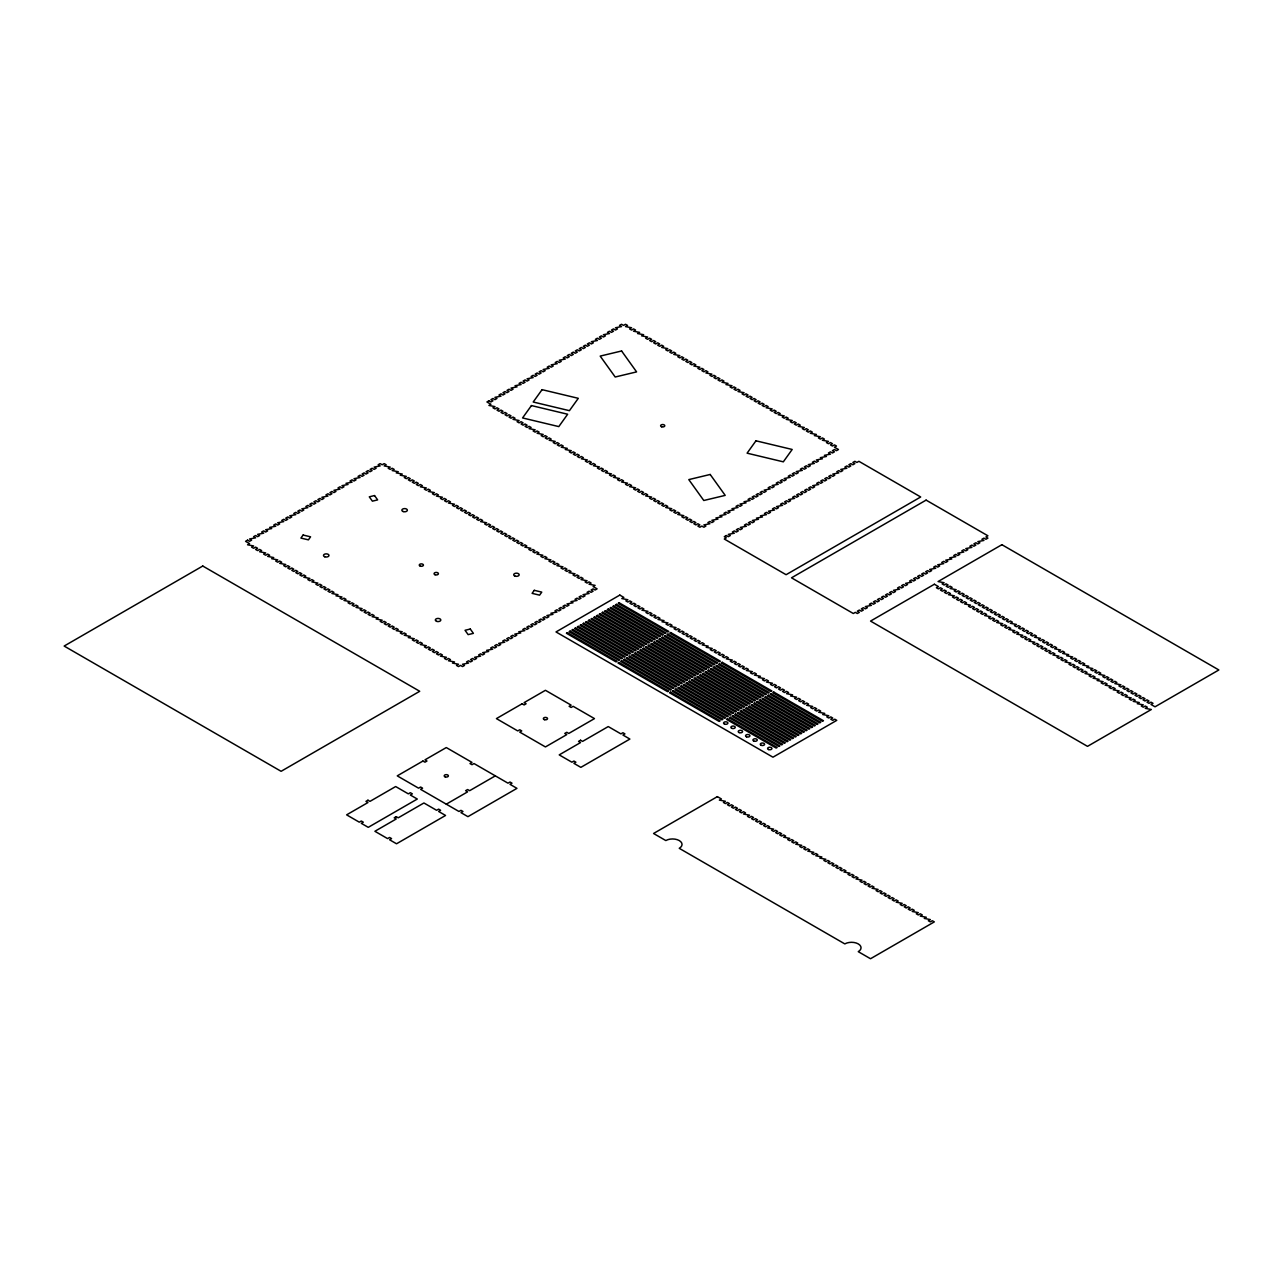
<?xml version="1.0" encoding="UTF-8"?>
<svg xmlns="http://www.w3.org/2000/svg" width="1283" height="1283" viewBox="0 0 1283 1283"><rect width="100%" height="100%" fill="white"/><g stroke="black" fill="none" stroke-linecap="round" stroke-linejoin="round"><path stroke-width="1.5" d="M446.292 804.168L467.621 791.852L465.617 790.697L467.621 789.526L469.626 790.697L495.318 775.862M303.093 535.043L300.912 538.074L308.417 539.854L310.582 536.823L303.093 535.043M542.067 389.663L533.199 402.012L569.427 410.672L578.296 398.323L542.067 389.663M531.435 405.572L522.566 417.937L558.795 426.598L567.647 414.233L531.435 405.572M534.273 590.324L532.092 593.355L539.598 595.152L541.763 592.121L534.273 590.324M755.96 440.807L747.091 453.172L783.32 461.832L792.188 449.467L755.96 440.807M202.762 566.028L64.15 646.055L281.105 771.308L419.717 691.28L202.762 566.028M247.571 540.159L245.566 541.314L249.576 543.639L247.571 544.794L253.601 545.949L251.596 547.119L253.601 548.274L255.606 547.119L257.61 548.274L255.606 549.429L257.61 550.599L259.631 549.429L261.636 550.599L259.631 551.754L265.661 552.909L263.64 554.08L265.661 555.234L267.666 554.08L269.671 555.234L267.666 556.389L273.696 557.56L271.675 558.714L277.705 559.869L275.701 561.04L277.705 562.195L279.71 561.04L281.731 562.195L279.71 563.349L285.74 564.504L283.735 565.675L285.74 566.829L287.745 565.675L289.766 566.829L287.745 567.984L289.766 569.155L291.77 567.984L293.775 569.155L291.77 570.31L293.775 571.464L295.78 570.31L297.8 571.464L295.78 572.635L297.8 573.79L299.805 572.635L301.81 573.79L299.805 574.944L301.81 576.115L303.814 574.944L305.835 576.115L303.814 577.27L309.844 578.425L307.84 579.595L309.844 580.75L311.849 579.595L313.87 580.75L311.849 581.905L317.879 583.075L315.875 584.23L317.879 585.385L319.9 584.23L321.905 585.385L319.9 586.539L321.905 587.71L323.909 586.539L325.914 587.71L323.909 588.865L325.914 590.02L327.935 588.865L329.939 590.02L327.935 591.19L329.939 592.345L331.944 591.19L333.949 592.345L331.944 593.5L337.974 594.671L335.97 595.825L341.984 596.98L339.979 598.151L341.984 599.305L344.004 598.151L346.009 599.305L344.004 600.46L350.018 601.631L348.014 602.785L350.018 603.94L352.039 602.785L354.044 603.94L352.039 605.111L354.044 606.266L356.049 605.111L358.053 606.266L356.049 607.42L362.079 608.591L360.074 609.746L362.079 610.9L364.083 609.746L366.088 610.9L364.083 612.055L366.088 613.226L368.109 612.055L370.113 613.226L368.109 614.381L370.113 615.535L372.118 614.381L374.139 615.535L372.118 616.706L378.148 617.861L376.144 619.015L382.174 620.186L380.153 621.341L382.174 622.496L384.178 621.341L386.183 622.496L384.178 623.666L386.183 624.821L388.188 623.666L390.208 624.821L388.188 625.976L390.208 627.146L392.213 625.976L394.218 627.146L392.213 628.301L394.218 629.456L396.222 628.301L398.243 629.456L396.222 630.627L402.253 631.781L400.248 632.936L402.253 634.107L404.257 632.936L406.278 634.107L404.257 635.261L410.287 636.416L408.283 637.571L414.313 638.742L412.292 639.896L414.313 641.051L416.317 639.896L418.322 641.051L416.317 642.222L418.322 643.376L420.327 642.222L422.348 643.376L420.327 644.531L426.357 645.702L424.352 646.857L426.357 648.011L428.378 646.857L430.382 648.011L428.378 649.182L430.382 650.337L432.387 649.182L434.392 650.337L432.387 651.491L434.392 652.662L436.412 651.491L438.417 652.662L436.412 653.817L438.417 654.971L440.422 653.817L442.427 654.971L440.422 656.142L446.452 657.297L444.447 658.452L446.452 659.622L448.457 658.452L450.461 659.622L448.457 660.777L454.487 661.932L452.482 663.086L458.496 664.257L456.491 665.412L458.496 666.567L460.517 665.412L462.521 666.567L464.526 665.412L462.521 664.257L468.552 663.086L466.531 661.932L468.552 660.777L470.556 661.932L472.561 660.777L470.556 659.622L472.561 658.452L474.566 659.622L476.586 658.452L474.566 657.297L480.596 656.142L478.591 654.971L480.596 653.817L482.616 654.971L484.621 653.817L482.616 652.662L488.631 651.491L486.626 650.337L492.656 649.182L490.651 648.011L492.656 646.857L494.661 648.011L496.665 646.857L494.661 645.702L496.665 644.531L498.686 645.702L500.691 644.531L498.686 643.376L504.7 642.222L502.695 641.051L504.7 639.896L506.721 641.051L508.726 639.896L506.721 638.742L508.726 637.571L510.73 638.742L512.735 637.571L510.73 636.416L512.735 635.261L514.756 636.416L516.76 635.261L514.756 634.107L520.77 632.936L518.765 631.781L524.795 630.627L522.79 629.456L524.795 628.301L526.8 629.456L528.804 628.301L526.8 627.146L528.804 625.976L530.825 627.146L532.83 625.976L530.825 624.821L532.83 623.666L534.835 624.821L536.855 623.666L534.835 622.496L536.855 621.341L538.86 622.496L540.865 621.341L538.86 620.186L540.865 619.015L542.869 620.186L544.89 619.015L542.869 617.861L544.89 616.706L546.895 617.861L548.899 616.706L546.895 615.535L552.925 614.381L550.904 613.226L556.934 612.055L554.93 610.9L556.934 609.746L558.939 610.9L560.96 609.746L558.939 608.591L560.96 607.42L562.964 608.591L564.969 607.42L562.964 606.266L564.969 605.111L566.974 606.266L568.994 605.111L566.974 603.94L573.004 602.785L570.999 601.631L577.029 600.46L575.009 599.305L577.029 598.151L579.034 599.305L581.039 598.151L579.034 596.98L581.039 595.825L583.043 596.98L585.064 595.825L583.043 594.671L589.073 593.5L587.069 592.345L589.073 591.19L591.094 592.345L593.099 591.19L591.094 590.02L593.099 588.865L595.104 590.02L597.108 588.865L593.099 586.539L595.104 585.385L589.073 584.23L591.094 583.075L589.073 581.905L587.069 583.075L585.064 581.905L587.069 580.75L581.039 579.595L583.043 578.425L581.039 577.27L579.034 578.425L577.029 577.27L579.034 576.115L577.029 574.944L575.009 576.115L573.004 574.944L575.009 573.79L568.994 572.635L570.999 571.464L568.994 570.31L566.974 571.464L564.969 570.31L566.974 569.155L564.969 567.984L562.964 569.155L560.96 567.984L562.964 566.829L556.934 565.675L558.939 564.504L556.934 563.349L554.93 564.504L552.925 563.349L554.93 562.195L552.925 561.04L550.904 562.195L548.899 561.04L550.904 559.869L544.89 558.714L546.895 557.56L544.89 556.389L542.869 557.56L540.865 556.389L542.869 555.234L536.855 554.08L538.86 552.909L536.855 551.754L534.835 552.909L532.83 551.754L534.835 550.599L532.83 549.429L530.825 550.599L528.804 549.429L530.825 548.274L524.795 547.119L526.8 545.949L524.795 544.794L522.79 545.949L520.77 544.794L522.79 543.639L520.77 542.468L518.765 543.639L516.76 542.468L518.765 541.314L516.76 540.159L514.756 541.314L512.735 540.159L514.756 538.988L512.735 537.834L510.73 538.988L508.726 537.834L510.73 536.679L508.726 535.524L506.721 536.679L504.7 535.524L506.721 534.353L504.7 533.199L502.695 534.353L500.691 533.199L502.695 532.044L500.691 530.873L498.686 532.044L496.665 530.873L498.686 529.719L496.665 528.564L494.661 529.719L492.656 528.564L494.661 527.393L492.656 526.238L490.651 527.393L488.631 526.238L490.651 525.084L488.631 523.913L486.626 525.084L484.621 523.913L486.626 522.758L480.596 521.604L482.616 520.433L480.596 519.278L478.591 520.433L476.586 519.278L478.591 518.124L476.586 516.953L474.566 518.124L472.561 516.953L474.566 515.798L472.561 514.643L470.556 515.798L468.552 514.643L470.556 513.473L468.552 512.318L466.531 513.473L464.526 512.318L466.531 511.163L464.526 510.009L462.521 511.163L460.517 510.009L462.521 508.838L460.517 507.683L458.496 508.838L456.491 507.683L458.496 506.528L456.491 505.358L454.487 506.528L452.482 505.358L454.487 504.203L448.457 503.048L450.461 501.878L448.457 500.723L446.452 501.878L444.447 500.723L446.452 499.568L444.447 498.397L442.427 499.568L440.422 498.397L442.427 497.243L436.412 496.088L438.417 494.917L436.412 493.763L434.392 494.917L432.387 493.763L434.392 492.608L428.378 491.437L430.382 490.282L428.378 489.128L426.357 490.282L424.352 489.128L426.357 487.957L420.327 486.802L422.348 485.648L420.327 484.493L418.322 485.648L416.317 484.493L418.322 483.322L416.317 482.167L414.313 483.322L412.292 482.167L414.313 481.013L412.292 479.842L410.287 481.013L408.283 479.842L410.287 478.687L408.283 477.533L406.278 478.687L404.257 477.533L406.278 476.362L400.248 475.207L402.253 474.052L396.222 472.882L398.243 471.727L392.213 470.572L394.218 469.402L392.213 468.247L390.208 469.402L388.188 468.247L390.208 467.092L384.178 465.921L386.183 464.767L384.178 463.612L382.174 464.767L380.153 463.612L378.148 464.767L380.153 465.921L374.139 467.092L376.144 468.247L374.139 469.402L372.118 468.247L370.113 469.402L372.118 470.572L370.113 471.727L368.109 470.572L366.088 471.727L368.109 472.882L366.088 474.052L364.083 472.882L362.079 474.052L364.083 475.207L362.079 476.362L360.074 475.207L358.053 476.362L360.074 477.533L354.044 478.687L356.049 479.842L354.044 481.013L352.039 479.842L350.018 481.013L352.039 482.167L346.009 483.322L348.014 484.493L341.984 485.648L344.004 486.802L341.984 487.957L339.979 486.802L337.974 487.957L339.979 489.128L333.949 490.282L335.97 491.437L333.949 492.608L331.944 491.437L329.939 492.608L331.944 493.763L329.939 494.917L327.935 493.763L325.914 494.917L327.935 496.088L321.905 497.243L323.909 498.397L321.905 499.568L319.9 498.397L317.879 499.568L319.9 500.723L317.879 501.878L315.875 500.723L313.87 501.878L315.875 503.048L313.87 504.203L311.849 503.048L309.844 504.203L311.849 505.358L309.844 506.528L307.84 505.358L305.835 506.528L307.84 507.683L301.81 508.838L303.814 510.009L301.81 511.163L299.805 510.009L297.8 511.163L299.805 512.318L297.8 513.473L295.78 512.318L293.775 513.473L295.78 514.643L289.766 515.798L291.77 516.953L289.766 518.124L287.745 516.953L285.74 518.124L287.745 519.278L285.74 520.433L283.735 519.278L281.731 520.433L283.735 521.604L277.705 522.758L279.71 523.913L277.705 525.084L275.701 523.913L273.696 525.084L275.701 526.238L269.671 527.393L271.675 528.564L265.661 529.719L267.666 530.873L265.661 532.044L263.64 530.873L261.636 532.044L263.64 533.199L257.61 534.353L259.631 535.524L257.61 536.679L255.606 535.524L253.601 536.679L255.606 537.834L249.576 538.988L251.596 540.159L249.576 541.314L247.571 540.159M488.935 400.809L486.915 401.964L490.94 404.289L488.935 405.444L494.949 406.615L492.945 407.769L494.949 408.924L496.97 407.769L498.975 408.924L496.97 410.095L498.975 411.25L500.979 410.095L502.984 411.25L500.979 412.404L502.984 413.575L505.005 412.404L507.01 413.575L505.005 414.73L507.01 415.884L509.014 414.73L511.035 415.884L509.014 417.055L511.035 418.21L513.04 417.055L515.044 418.21L513.04 419.365L519.07 420.519L517.049 421.69L519.07 422.845L521.074 421.69L523.079 422.845L521.074 423.999L523.079 425.17L525.084 423.999L527.105 425.17L525.084 426.325L527.105 427.48L529.109 426.325L531.114 427.48L529.109 428.65L535.139 429.805L533.119 430.96L535.139 432.13L537.144 430.96L539.149 432.13L537.144 433.285L543.174 434.44L541.153 435.611L543.174 436.765L545.179 435.611L547.183 436.765L545.179 437.92L547.183 439.091L549.188 437.92L551.209 439.091L549.188 440.245L555.218 441.4L553.214 442.555L555.218 443.726L557.223 442.555L559.244 443.726L557.223 444.88L559.244 446.035L561.248 444.88L563.253 446.035L561.248 447.206L567.278 448.36L565.274 449.515L571.288 450.686L569.283 451.841L571.288 452.995L573.309 451.841L575.313 452.995L573.309 454.166L575.313 455.321L577.318 454.166L579.323 455.321L577.318 456.475L579.323 457.646L581.343 456.475L583.348 457.646L581.343 458.801L587.357 459.956L585.353 461.126L587.357 462.281L589.378 461.126L591.383 462.281L589.378 463.436L591.383 464.606L593.388 463.436L595.392 464.606L593.388 465.761L599.418 466.916L597.413 468.07L599.418 469.241L601.422 468.07L603.427 469.241L601.422 470.396L603.427 471.551L605.448 470.396L607.452 471.551L605.448 472.721L611.462 473.876L609.457 475.031L611.462 476.201L613.482 475.031L615.487 476.201L613.482 477.356L619.513 478.511L617.492 479.682L619.513 480.836L621.517 479.682L623.522 480.836L621.517 481.991L627.547 483.162L625.527 484.316L627.547 485.471L629.552 484.316L631.557 485.471L629.552 486.642L635.582 487.797L633.561 488.951L635.582 490.122L637.587 488.951L639.592 490.122L637.587 491.277L639.592 492.431L641.596 491.277L643.617 492.431L641.596 493.586L643.617 494.757L645.622 493.586L647.626 494.757L645.622 495.912L651.652 497.066L649.631 498.237L651.652 499.392L653.656 498.237L655.661 499.392L653.656 500.546L655.661 501.717L657.666 500.546L659.687 501.717L657.666 502.872L659.687 504.027L661.691 502.872L663.696 504.027L661.691 505.197L663.696 506.352L665.701 505.197L667.721 506.352L665.701 507.507L671.731 508.677L669.726 509.832L671.731 510.987L673.751 509.832L675.756 510.987L673.751 512.158L675.756 513.312L677.761 512.158L679.765 513.312L677.761 514.467L683.791 515.638L681.786 516.792L683.791 517.947L685.796 516.792L687.8 517.947L685.796 519.102L687.8 520.273L689.821 519.102L691.826 520.273L689.821 521.427L691.826 522.582L693.83 521.427L695.835 522.582L693.83 523.753L695.835 524.907L697.856 523.753L699.86 524.907L697.856 526.062L699.86 527.233L701.865 526.062L703.87 527.233L705.891 526.062L703.87 524.907L709.9 523.753L707.895 522.582L709.9 521.427L711.905 522.582L713.925 521.427L711.905 520.273L717.935 519.102L715.93 517.947L721.96 516.792L719.939 515.638L725.97 514.467L723.965 513.312L725.97 512.158L727.99 513.312L729.995 512.158L727.99 510.987L734.004 509.832L732 508.677L738.03 507.507L736.025 506.352L738.03 505.197L740.034 506.352L742.039 505.197L740.034 504.027L746.064 502.872L744.06 501.717L750.074 500.546L748.069 499.392L750.074 498.237L752.095 499.392L754.099 498.237L752.095 497.066L754.099 495.912L756.104 497.066L758.109 495.912L756.104 494.757L758.109 493.586L760.129 494.757L762.134 493.586L760.129 492.431L762.134 491.277L764.139 492.431L766.143 491.277L764.139 490.122L770.169 488.951L768.164 487.797L770.169 486.642L772.174 487.797L774.178 486.642L772.174 485.471L778.204 484.316L776.199 483.162L778.204 481.991L780.208 483.162L782.229 481.991L780.208 480.836L782.229 479.682L784.234 480.836L786.238 479.682L784.234 478.511L790.264 477.356L788.243 476.201L790.264 475.031L792.269 476.201L794.273 475.031L792.269 473.876L794.273 472.721L796.278 473.876L798.299 472.721L796.278 471.551L802.308 470.396L800.303 469.241L802.308 468.07L804.313 469.241L806.333 468.07L804.313 466.916L806.333 465.761L808.338 466.916L810.343 465.761L808.338 464.606L814.368 463.436L812.347 462.281L814.368 461.126L816.373 462.281L818.378 461.126L816.373 459.956L822.403 458.801L820.382 457.646L826.412 456.475L824.408 455.321L830.438 454.166L828.417 452.995L830.438 451.841L832.442 452.995L834.447 451.841L832.442 450.686L834.447 449.515L836.468 450.686L838.473 449.515L834.447 447.206L836.468 446.035L834.447 444.88L832.442 446.035L830.438 444.88L832.442 443.726L830.438 442.555L828.417 443.726L826.412 442.555L828.417 441.4L822.403 440.245L824.408 439.091L822.403 437.92L820.382 439.091L818.378 437.92L820.382 436.765L814.368 435.611L816.373 434.44L810.343 433.285L812.347 432.13L810.343 430.96L808.338 432.13L806.333 430.96L808.338 429.805L806.333 428.65L804.313 429.805L802.308 428.65L804.313 427.48L798.299 426.325L800.303 425.17L798.299 423.999L796.278 425.17L794.273 423.999L796.278 422.845L794.273 421.69L792.269 422.845L790.264 421.69L792.269 420.519L786.238 419.365L788.243 418.21L786.238 417.055L784.234 418.21L782.229 417.055L784.234 415.884L778.204 414.73L780.208 413.575L778.204 412.404L776.199 413.575L774.178 412.404L776.199 411.25L774.178 410.095L772.174 411.25L770.169 410.095L772.174 408.924L766.143 407.769L768.164 406.615L766.143 405.444L764.139 406.615L762.134 405.444L764.139 404.289L762.134 403.135L760.129 404.289L758.109 403.135L760.129 401.964L758.109 400.809L756.104 401.964L754.099 400.809L756.104 399.654L754.099 398.484L752.095 399.654L750.074 398.484L752.095 397.329L750.074 396.174L748.069 397.329L746.064 396.174L748.069 395.004L746.064 393.849L744.06 395.004L742.039 393.849L744.06 392.694L738.03 391.54L740.034 390.369L738.03 389.214L736.025 390.369L734.004 389.214L736.025 388.059L734.004 386.889L732 388.059L729.995 386.889L732 385.734L725.97 384.579L727.99 383.409L721.96 382.254L723.965 381.099L721.96 379.928L719.939 381.099L717.935 379.928L719.939 378.774L717.935 377.619L715.93 378.774L713.925 377.619L715.93 376.448L713.925 375.294L711.905 376.448L709.9 375.294L711.905 374.139L705.891 372.968L707.895 371.813L705.891 370.659L703.87 371.813L701.865 370.659L703.87 369.488L701.865 368.333L699.86 369.488L697.856 368.333L699.86 367.179L693.83 366.024L695.835 364.853L693.83 363.698L691.826 364.853L689.821 363.698L691.826 362.544L689.821 361.373L687.8 362.544L685.796 361.373L687.8 360.218L685.796 359.064L683.791 360.218L681.786 359.064L683.791 357.893L681.786 356.738L679.765 357.893L677.761 356.738L679.765 355.583L673.751 354.413L675.756 353.258L673.751 352.103L671.731 353.258L669.726 352.103L671.731 350.933L669.726 349.778L667.721 350.933L665.701 349.778L667.721 348.623L661.691 347.452L663.696 346.298L661.691 345.143L659.687 346.298L657.666 345.143L659.687 343.972L657.666 342.818L655.661 343.972L653.656 342.818L655.661 341.663L653.656 340.508L651.652 341.663L649.631 340.508L651.652 339.337L649.631 338.183L647.626 339.337L645.622 338.183L647.626 337.028L641.596 335.857L643.617 334.703L637.587 333.548L639.592 332.377L633.561 331.222L635.582 330.068L633.561 328.897L631.557 330.068L629.552 328.897L631.557 327.742L625.527 326.588L627.547 325.417L625.527 324.262L623.522 325.417L621.517 324.262L619.513 325.417L621.517 326.588L615.487 327.742L617.492 328.897L615.487 330.068L613.482 328.897L611.462 330.068L613.482 331.222L611.462 332.377L609.457 331.222L607.452 332.377L609.457 333.548L603.427 334.703L605.448 335.857L603.427 337.028L601.422 335.857L599.418 337.028L601.422 338.183L599.418 339.337L597.413 338.183L595.392 339.337L597.413 340.508L591.383 341.663L593.388 342.818L591.383 343.972L589.378 342.818L587.357 343.972L589.378 345.143L587.357 346.298L585.353 345.143L583.348 346.298L585.353 347.452L583.348 348.623L581.343 347.452L579.323 348.623L581.343 349.778L579.323 350.933L577.318 349.778L575.313 350.933L577.318 352.103L575.313 353.258L573.309 352.103L571.288 353.258L573.309 354.413L571.288 355.583L569.283 354.413L567.278 355.583L569.283 356.738L567.278 357.893L565.274 356.738L563.253 357.893L565.274 359.064L559.244 360.218L561.248 361.373L559.244 362.544L557.223 361.373L555.218 362.544L557.223 363.698L551.209 364.853L553.214 366.024L551.209 367.179L549.188 366.024L547.183 367.179L549.188 368.333L543.174 369.488L545.179 370.659L543.174 371.813L541.153 370.659L539.149 371.813L541.153 372.968L539.149 374.139L537.144 372.968L535.139 374.139L537.144 375.294L535.139 376.448L533.119 375.294L531.114 376.448L533.119 377.619L527.105 378.774L529.109 379.928L527.105 381.099L525.084 379.928L523.079 381.099L525.084 382.254L523.079 383.409L521.074 382.254L519.07 383.409L521.074 384.579L515.044 385.734L517.049 386.889L511.035 388.059L513.04 389.214L511.035 390.369L509.014 389.214L507.01 390.369L509.014 391.54L507.01 392.694L505.005 391.54L502.984 392.694L505.005 393.849L502.984 395.004L500.979 393.849L498.975 395.004L500.979 396.174L494.949 397.329L496.97 398.484L494.949 399.654L492.945 398.484L490.94 399.654L492.945 400.809L490.94 401.964L488.935 400.809M619.817 595.087L556.004 631.942L772.959 757.195L836.773 720.356L834.768 719.186L832.763 720.356L830.742 719.186L832.763 718.031L830.742 716.876L828.738 718.031L826.733 716.876L828.738 715.722L822.708 714.551L824.728 713.396L818.698 712.241L820.703 711.071L818.698 709.916L816.694 711.071L814.673 709.916L816.694 708.761L814.673 707.591L812.668 708.761L810.664 707.591L812.668 706.436L806.638 705.281L808.659 704.11L806.638 702.956L804.633 704.11L802.629 702.956L804.633 701.801L802.629 700.63L800.624 701.801L798.603 700.63L800.624 699.476L798.603 698.321L796.599 699.476L794.594 698.321L796.599 697.15L790.569 695.995L792.589 694.841L786.559 693.67L788.564 692.515L786.559 691.361L784.538 692.515L782.534 691.361L784.538 690.206L782.534 689.035L780.529 690.206L778.524 689.035L780.529 687.88L778.524 686.726L776.504 687.88L774.499 686.726L776.504 685.555L774.499 684.4L772.494 685.555L770.49 684.4L772.494 683.246L766.464 682.075L768.469 680.92L766.464 679.765L764.46 680.92L762.455 679.765L764.46 678.595L758.429 677.44L760.434 676.285L754.42 675.115L756.425 673.96L754.42 672.805L752.399 673.96L750.395 672.805L752.399 671.634L746.385 670.48L748.39 669.325L746.385 668.17L744.365 669.325L742.36 668.17L744.365 667L742.36 665.845L740.355 667L738.35 665.845L740.355 664.69L738.35 663.519L736.33 664.69L734.325 663.519L736.33 662.365L734.325 661.21L732.32 662.365L730.3 661.21L732.32 660.039L726.29 658.885L728.295 657.73L726.29 656.559L724.286 657.73L722.265 656.559L724.286 655.405L722.265 654.25L720.26 655.405L718.255 654.25L720.26 653.079L718.255 651.924L716.251 653.079L714.23 651.924L716.251 650.77L714.23 649.599L712.225 650.77L710.221 649.599L712.225 648.444L706.195 647.29L708.216 646.119L702.186 644.964L704.191 643.809L702.186 642.655L700.181 643.809L698.16 642.655L700.181 641.484L698.16 640.329L696.156 641.484L694.151 640.329L696.156 639.175L694.151 638.004L692.146 639.175L690.126 638.004L692.146 636.849L690.126 635.694L688.121 636.849L686.116 635.694L688.121 634.524L686.116 633.369L684.112 634.524L682.091 633.369L684.112 632.214L682.091 631.044L680.086 632.214L678.082 631.044L680.086 629.889L678.082 628.734L676.061 629.889L674.056 628.734L676.061 627.563L670.047 626.409L672.051 625.254L670.047 624.083L668.026 625.254L666.021 624.083L668.026 622.929L662.012 621.774L664.017 620.603L657.987 619.448L659.991 618.294L657.987 617.139L655.982 618.294L653.977 617.139L655.982 615.968L653.977 614.814L651.956 615.968L649.952 614.814L651.956 613.659L649.952 612.488L647.947 613.659L645.942 612.488L647.947 611.333L641.917 610.179L643.922 609.008L641.917 607.853L639.912 609.008L637.908 607.853L639.912 606.699L637.908 605.528L635.887 606.699L633.882 605.528L635.887 604.373L633.882 603.218L631.878 604.373L629.873 603.218L631.878 602.048L629.873 600.893L627.852 602.048L625.847 600.893L627.852 599.738L621.822 598.568L623.843 597.413L619.817 595.087M726.29 535.54L724.286 536.695L726.29 537.85L724.286 539.02L786.094 574.704L920.697 496.986L858.888 461.303L856.868 462.473L854.863 461.303L852.858 462.473L854.863 463.628L852.858 464.783L850.837 463.628L848.833 464.783L850.837 465.937L848.833 467.108L846.828 465.937L844.823 467.108L846.828 468.263L840.798 469.418L842.803 470.588L840.798 471.743L838.793 470.588L836.789 471.743L838.793 472.898L832.763 474.069L834.768 475.223L832.763 476.378L830.759 475.223L828.754 476.378L830.759 477.549L828.754 478.703L826.733 477.549L824.728 478.703L826.733 479.858L824.728 481.029L822.724 479.858L820.719 481.029L822.724 482.183L820.719 483.338L818.698 482.183L816.694 483.338L818.698 484.509L812.684 485.664L814.689 486.818L812.684 487.989L810.664 486.818L808.659 487.989L810.664 489.144L808.659 490.298L806.654 489.144L804.649 490.298L806.654 491.453L804.649 492.624L802.629 491.453L800.624 492.624L802.629 493.779L800.624 494.933L798.619 493.779L796.599 494.933L798.619 496.104L796.599 497.259L794.594 496.104L792.589 497.259L794.594 498.413L788.564 499.584L790.585 500.739L788.564 501.894L786.559 500.739L784.554 501.894L786.559 503.064L784.554 504.219L782.55 503.064L780.529 504.219L782.55 505.374L776.52 506.544L778.524 507.699L776.52 508.854L774.515 507.699L772.494 508.854L774.515 510.025L768.485 511.179L770.49 512.334L768.485 513.505L766.48 512.334L764.46 513.505L766.48 514.659L760.45 515.814L762.455 516.969L756.425 518.14L758.445 519.294L752.415 520.449L754.42 521.62L752.415 522.774L750.411 521.62L748.39 522.774L750.411 523.929L748.39 525.1L746.385 523.929L744.381 525.1L746.385 526.255L740.355 527.409L742.36 528.58L740.355 529.735L738.35 528.58L736.346 529.735L738.35 530.889L736.346 532.06L734.325 530.889L732.32 532.06L734.325 533.215L728.311 534.37L730.316 535.54L728.311 536.695L726.29 535.54M567.391 632.663L566.412 633.241L616.065 661.9L617.043 661.338L567.391 632.663M570.117 631.092L569.139 631.669L618.791 660.328L619.769 659.767L570.117 631.092M572.827 629.52L571.849 630.081L621.517 658.756L622.496 658.195L572.827 629.52M575.554 627.948L574.576 628.51L624.228 657.185L625.206 656.623L575.554 627.948M578.28 626.377L577.302 626.938L626.954 655.613L627.932 655.052L578.28 626.377M581.007 624.805L580.028 625.366L629.68 654.041L630.659 653.48L581.007 624.805M583.733 623.233L582.755 623.795L632.407 652.47L633.385 651.892L583.733 623.233M586.459 621.662L585.481 622.223L635.133 650.898L636.111 650.321L586.459 621.662M589.186 620.09L588.207 620.651L637.859 649.326L638.838 648.749L589.186 620.09M591.896 618.518L590.918 619.08L640.586 647.755L641.564 647.177L591.896 618.518M594.622 616.947L593.644 617.508L643.296 646.167L644.291 645.606L594.622 616.947M597.349 615.375L596.37 615.936L646.023 644.595L647.001 644.034L597.349 615.375M600.075 613.803L599.097 614.365L648.749 643.024L649.727 642.462L600.075 613.803M602.802 612.216L601.823 612.793L651.475 641.452L652.454 640.891L602.802 612.216M605.528 610.644L604.55 611.221L654.202 639.88L655.18 639.319L605.528 610.644M608.254 609.072L607.276 609.65L656.928 638.309L657.906 637.747L608.254 609.072M610.965 607.5L609.986 608.078L659.654 636.737L660.633 636.176L610.965 607.5M613.691 605.929L612.713 606.49L662.365 635.165L663.359 634.604L613.691 605.929M616.417 604.357L615.439 604.918L665.091 633.594L666.069 633.032L616.417 604.357M619.144 602.785L618.165 603.347L667.818 632.022L668.796 631.461L619.144 602.785M422.957 761.027L397.249 775.862L418.579 788.179L420.599 787.008L422.604 788.179L420.599 789.334L458.961 811.481L460.966 810.327L462.987 811.481L460.966 812.636L467.926 816.662L516.953 788.355L510.009 784.33L512.013 783.175L510.009 782.021L507.988 783.175L473.988 763.545L471.984 764.7L469.979 763.545L471.984 762.391L446.292 747.556L424.962 759.857L426.966 761.027L424.962 762.182L422.957 761.027M522.101 703.774L496.409 718.608L517.739 730.925L519.743 729.77L521.748 730.925L519.743 732.096L545.435 746.931L566.765 734.614L564.761 733.443L566.765 732.288L568.77 733.443L594.478 718.608L573.148 706.308L571.127 707.462L569.123 706.308L571.127 705.137L545.435 690.302L524.106 702.619L526.11 703.774L524.106 704.944L522.101 703.774M367.948 800.223L365.944 801.378L367.948 802.549L346.618 814.849L359.304 822.178L361.309 821.008L363.314 822.178L361.309 823.333L368.253 827.343L417.296 799.036L410.335 795.027L412.356 793.856L410.335 792.702L408.331 793.856L395.661 786.543L369.969 801.378L367.948 800.223M618.935 662.429L617.957 662.99L667.609 691.665L668.587 691.104L618.935 662.429M621.662 660.857L620.683 661.419L670.335 690.094L671.314 689.532L621.662 660.857M624.388 659.286L623.41 659.847L673.062 688.522L674.04 687.961L624.388 659.286M627.114 657.714L626.136 658.275L675.788 686.95L676.766 686.389L627.114 657.714M629.841 656.142L628.862 656.704L678.515 685.379L679.493 684.801L629.841 656.142M632.551 654.571L631.573 655.132L681.241 683.807L682.219 683.23L632.551 654.571M635.277 652.999L634.299 653.56L683.951 682.235L684.946 681.658L635.277 652.999M638.004 651.427L637.026 651.989L686.678 680.664L687.656 680.086L638.004 651.427M640.73 649.856L639.752 650.417L689.404 679.076L690.382 678.515L640.73 649.856M643.457 648.284L642.478 648.845L692.13 677.504L693.109 676.943L643.457 648.284M646.183 646.696L645.205 647.274L694.857 675.933L695.835 675.371L646.183 646.696M648.909 645.124L647.931 645.702L697.583 674.361L698.561 673.8L648.909 645.124M651.62 643.553L650.641 644.13L700.31 672.789L701.288 672.228L651.62 643.553M654.346 641.981L653.368 642.558L703.02 671.217L704.014 670.656L654.346 641.981M657.072 640.409L656.094 640.971L705.746 669.646L706.725 669.084L657.072 640.409M659.799 638.838L658.821 639.399L708.473 668.074L709.451 667.513L659.799 638.838M662.525 637.266L661.547 637.827L711.199 666.502L712.177 665.941L662.525 637.266M665.252 635.694L664.273 636.256L713.925 664.931L714.904 664.369L665.252 635.694M667.978 634.123L667 634.684L716.652 663.359L717.63 662.798L667.978 634.123M670.704 632.551L669.71 633.112L719.378 661.787L720.356 661.21L670.704 632.551M926.101 500.113L791.515 577.815L853.323 613.515L855.328 612.344L857.333 613.515L859.353 612.344L857.333 611.189L859.353 610.034L861.358 611.189L863.363 610.034L861.358 608.864L863.363 607.709L865.367 608.864L867.388 607.709L865.367 606.554L871.398 605.384L869.393 604.229L871.398 603.074L873.402 604.229L875.423 603.074L873.402 601.903L875.423 600.749L877.428 601.903L879.432 600.749L877.428 599.594L879.432 598.439L881.437 599.594L883.458 598.439L881.437 597.269L883.458 596.114L885.462 597.269L887.467 596.114L885.462 594.959L887.467 593.788L889.488 594.959L891.493 593.788L889.488 592.634L891.493 591.479L893.497 592.634L895.502 591.479L893.497 590.308L899.527 589.154L897.523 587.999L899.527 586.828L901.532 587.999L903.537 586.828L901.532 585.673L903.537 584.519L905.557 585.673L907.562 584.519L905.557 583.348L911.572 582.193L909.567 581.039L911.572 579.868L913.592 581.039L915.597 579.868L913.592 578.713L915.597 577.558L917.602 578.713L919.606 577.558L917.602 576.388L919.606 575.233L921.627 576.388L923.632 575.233L921.627 574.078L923.632 572.924L925.636 574.078L927.641 572.924L925.636 571.753L927.641 570.598L929.662 571.753L931.666 570.598L929.662 569.444L935.676 568.273L933.671 567.118L935.676 565.963L937.697 567.118L939.701 565.963L937.697 564.793L943.727 563.638L941.706 562.483L943.727 561.312L945.731 562.483L947.736 561.312L945.731 560.158L951.761 559.003L949.741 557.832L955.771 556.678L953.766 555.523L955.771 554.352L957.776 555.523L959.796 554.352L957.776 553.198L963.806 552.043L961.801 550.872L963.806 549.717L965.81 550.872L967.831 549.717L965.81 548.563L971.84 547.408L969.836 546.237L971.84 545.083L973.845 546.237L975.866 545.083L973.845 543.928L975.866 542.757L977.871 543.928L979.875 542.757L977.871 541.602L983.901 540.448L981.88 539.277L983.901 538.122L985.905 539.277L987.91 538.122L985.905 536.968L987.91 535.797L926.101 500.113M396.222 816.646L394.202 817.816L396.222 818.971L374.893 831.288L387.562 838.601L389.567 837.446L391.572 838.601L389.567 839.756L396.527 843.781L445.554 815.459L438.61 811.449L440.614 810.295L438.61 809.124L436.589 810.295L423.919 802.982L398.227 817.816L396.222 816.646M580.541 740.243L578.537 741.398L580.541 742.568L559.212 754.885L571.881 762.198L573.902 761.044L575.907 762.198L573.902 763.353L580.846 767.362L629.889 739.056L622.929 735.047L624.933 733.892L622.929 732.721L620.924 733.892L608.254 726.563L582.562 741.398L580.541 740.243M670.496 692.195L669.518 692.756L719.17 721.431L720.148 720.87L670.496 692.195M673.206 690.623L672.228 691.184L721.896 719.859L722.874 719.298L673.206 690.623M675.933 689.051L674.954 689.612L724.606 718.288L725.601 717.71L675.933 689.051M678.659 687.48L677.681 688.041L727.333 716.716L728.311 716.139L678.659 687.48M681.385 685.908L680.407 686.469L730.059 715.144L731.037 714.567L681.385 685.908M684.112 684.336L683.133 684.897L732.785 713.573L733.764 712.995L684.112 684.336M686.838 682.764L685.86 683.326L735.512 711.985L736.49 711.423L686.838 682.764M689.564 681.193L688.586 681.754L738.238 710.413L739.216 709.852L689.564 681.193M692.291 679.605L691.296 680.182L740.965 708.841L741.943 708.28L692.291 679.605M695.001 678.033L694.023 678.611L743.675 707.27L744.669 706.708L695.001 678.033M697.727 676.462L696.749 677.039L746.401 705.698L747.38 705.137L697.727 676.462M700.454 674.89L699.476 675.467L749.128 704.126L750.106 703.565L700.454 674.89M703.18 673.318L702.202 673.88L751.854 702.555L752.832 701.993L703.18 673.318M705.907 671.747L704.928 672.308L754.58 700.983L755.559 700.422L705.907 671.747M708.633 670.175L707.655 670.736L757.307 699.411L758.285 698.85L708.633 670.175M711.359 668.603L710.365 669.165L760.033 697.84L761.011 697.278L711.359 668.603M714.07 667.032L713.091 667.593L762.744 696.268L763.738 695.691L714.07 667.032M716.796 665.46L715.818 666.021L765.47 694.696L766.448 694.119L716.796 665.46M719.522 663.888L718.544 664.45L768.196 693.125L769.175 692.547L719.522 663.888M722.249 662.317L721.271 662.878L770.923 691.553L771.901 690.976L722.249 662.317M1001.895 544.698L938.081 581.552L944.096 582.707L942.091 583.861L944.096 585.032L946.116 583.861L948.121 585.032L946.116 586.187L948.121 587.341L950.126 586.187L952.13 587.341L950.126 588.512L956.156 589.667L954.151 590.822L956.156 591.992L958.16 590.822L960.165 591.992L958.16 593.147L960.165 594.302L962.186 593.147L964.191 594.302L962.186 595.472L964.191 596.627L966.195 595.472L968.216 596.627L966.195 597.782L968.216 598.936L970.221 597.782L972.225 598.936L970.221 600.107L972.225 601.262L974.23 600.107L976.251 601.262L974.23 602.417L976.251 603.587L978.255 602.417L980.26 603.587L978.255 604.742L980.26 605.897L982.265 604.742L984.286 605.897L982.265 607.067L984.286 608.222L986.29 607.067L988.295 608.222L986.29 609.377L988.295 610.548L990.3 609.377L992.32 610.548L990.3 611.702L992.32 612.857L994.325 611.702L996.33 612.857L994.325 614.028L996.33 615.182L998.334 614.028L1000.355 615.182L998.334 616.337L1000.355 617.508L1002.36 616.337L1004.364 617.508L1002.36 618.663L1004.364 619.817L1006.369 618.663L1008.39 619.817L1006.369 620.972L1008.39 622.143L1010.395 620.972L1012.399 622.143L1010.395 623.297L1016.425 624.452L1014.404 625.623L1016.425 626.778L1018.429 625.623L1020.434 626.778L1018.429 627.932L1020.434 629.103L1022.455 627.932L1024.459 629.103L1022.455 630.258L1024.459 631.412L1026.464 630.258L1028.469 631.412L1026.464 632.583L1028.469 633.738L1030.49 632.583L1032.494 633.738L1030.49 634.893L1032.494 636.063L1034.499 634.893L1036.504 636.063L1034.499 637.218L1040.529 638.373L1038.524 639.543L1040.529 640.698L1042.534 639.543L1044.538 640.698L1042.534 641.853L1044.538 643.024L1046.559 641.853L1048.564 643.024L1046.559 644.178L1048.564 645.333L1050.569 644.178L1052.573 645.333L1050.569 646.488L1052.573 647.658L1054.594 646.488L1056.599 647.658L1054.594 648.813L1060.608 649.968L1058.603 651.139L1060.608 652.293L1062.629 651.139L1064.633 652.293L1062.629 653.448L1068.643 654.619L1066.638 655.773L1072.668 656.928L1070.664 658.099L1072.668 659.254L1074.673 658.099L1076.694 659.254L1074.673 660.408L1076.694 661.579L1078.698 660.408L1080.703 661.579L1078.698 662.734L1080.703 663.888L1082.708 662.734L1084.728 663.888L1082.708 665.059L1088.738 666.214L1086.733 667.368L1092.763 668.539L1090.742 669.694L1092.763 670.849L1094.768 669.694L1096.773 670.849L1094.768 672.003L1096.773 673.174L1098.777 672.003L1100.798 673.174L1098.777 674.329L1104.807 675.483L1102.803 676.654L1104.807 677.809L1106.812 676.654L1108.833 677.809L1106.812 678.964L1108.833 680.134L1110.837 678.964L1112.842 680.134L1110.837 681.289L1112.842 682.444L1114.847 681.289L1116.868 682.444L1114.847 683.614L1120.877 684.769L1118.872 685.924L1120.877 687.095L1122.882 685.924L1124.902 687.095L1122.882 688.249L1124.902 689.404L1126.907 688.249L1128.912 689.404L1126.907 690.575L1128.912 691.729L1130.932 690.575L1132.937 691.729L1130.932 692.884L1132.937 694.055L1134.942 692.884L1136.946 694.055L1134.942 695.21L1136.946 696.364L1138.967 695.21L1140.972 696.364L1138.967 697.519L1140.972 698.69L1142.977 697.519L1144.981 698.69L1142.977 699.844L1144.981 700.999L1147.002 699.844L1149.007 700.999L1147.002 702.17L1149.007 703.325L1151.011 702.17L1153.016 703.325L1151.011 704.479L1155.037 706.805L1218.85 669.967L1001.895 544.698M934.377 584.246L870.548 621.084L1087.503 746.353L1151.332 709.499L1145.302 708.344L1147.307 707.19L1145.302 706.019L1143.297 707.19L1141.277 706.019L1143.297 704.864L1137.267 703.709L1139.272 702.539L1133.242 701.384L1135.263 700.229L1133.242 699.059L1131.237 700.229L1129.232 699.059L1131.237 697.904L1125.207 696.749L1127.228 695.578L1125.207 694.424L1123.202 695.578L1121.198 694.424L1123.202 693.269L1121.198 692.114L1119.193 693.269L1117.172 692.114L1119.193 690.944L1113.163 689.789L1115.168 688.634L1113.163 687.463L1111.158 688.634L1109.137 687.463L1111.158 686.309L1105.128 685.154L1107.133 683.983L1105.128 682.829L1103.123 683.983L1101.103 682.829L1103.123 681.674L1097.093 680.503L1099.098 679.349L1093.068 678.194L1095.089 677.023L1093.068 675.868L1091.063 677.023L1089.059 675.868L1091.063 674.714L1085.033 673.543L1087.038 672.388L1085.033 671.234L1083.028 672.388L1081.024 671.234L1083.028 670.079L1081.024 668.908L1079.003 670.079L1076.998 668.908L1079.003 667.753L1076.998 666.599L1074.994 667.753L1072.989 666.599L1074.994 665.428L1072.989 664.273L1070.968 665.428L1068.964 664.273L1070.968 663.119L1064.954 661.948L1066.959 660.793L1064.954 659.638L1062.933 660.793L1060.929 659.638L1062.933 658.468L1060.929 657.313L1058.924 658.468L1056.919 657.313L1058.924 656.158L1052.894 654.988L1054.899 653.833L1052.894 652.678L1050.889 653.833L1048.885 652.678L1050.889 651.507L1048.885 650.353L1046.864 651.507L1044.859 650.353L1046.864 649.198L1044.859 648.027L1042.854 649.198L1040.85 648.027L1042.854 646.873L1040.85 645.718L1038.829 646.873L1036.824 645.718L1038.829 644.563L1036.824 643.392L1034.82 644.563L1032.799 643.392L1034.82 642.238L1028.79 641.083L1030.794 639.912L1028.79 638.758L1026.785 639.912L1024.764 638.758L1026.785 637.603L1024.764 636.432L1022.759 637.603L1020.755 636.432L1022.759 635.277L1016.729 634.123L1018.75 632.952L1016.729 631.797L1014.725 632.952L1012.72 631.797L1014.725 630.643L1008.695 629.472L1010.715 628.317L1008.695 627.162L1006.69 628.317L1004.685 627.162L1006.69 625.992L1004.685 624.837L1002.681 625.992L1000.66 624.837L1002.681 623.682L996.65 622.512L998.655 621.357L996.65 620.202L994.646 621.357L992.625 620.202L994.646 619.048L992.625 617.877L990.62 619.048L988.616 617.877L990.62 616.722L984.59 615.567L986.611 614.397L984.59 613.242L982.586 614.397L980.581 613.242L982.586 612.087L980.581 610.916L978.56 612.087L976.555 610.916L978.56 609.762L976.555 608.607L974.551 609.762L972.546 608.607L974.551 607.436L972.546 606.282L970.525 607.436L968.521 606.282L970.525 605.127L964.511 603.956L966.516 602.802L964.511 601.647L962.491 602.802L960.486 601.647L962.491 600.476L960.486 599.321L958.481 600.476L956.476 599.321L958.481 598.167L956.476 596.996L954.456 598.167L952.451 596.996L954.456 595.841L948.442 594.687L950.446 593.532L948.442 592.361L946.421 593.532L944.416 592.361L946.421 591.206L944.416 590.052L942.412 591.206L940.407 590.052L942.412 588.881L940.407 587.726L938.386 588.881L936.382 587.726L938.386 586.572L934.377 584.246M727.493 718.817L726.515 719.378L776.167 748.053L777.145 747.476L727.493 718.817M730.219 717.245L729.241 717.806L778.893 746.465L779.872 745.904L730.219 717.245M732.946 715.673L731.952 716.235L781.62 744.894L782.598 744.332L732.946 715.673M735.656 714.102L734.678 714.663L784.33 743.322L785.324 742.761L735.656 714.102M738.383 712.514L737.404 713.091L787.056 741.75L788.035 741.189L738.383 712.514M741.109 710.942L740.131 711.52L789.783 740.179L790.761 739.617L741.109 710.942M743.835 709.371L742.857 709.948L792.509 738.607L793.487 738.046L743.835 709.371M746.562 707.799L745.583 708.376L795.235 737.035L796.214 736.474L746.562 707.799M749.288 706.227L748.31 706.789L797.962 735.464L798.94 734.902L749.288 706.227M752.014 704.656L751.02 705.217L800.688 733.892L801.667 733.331L752.014 704.656M754.725 703.084L753.746 703.645L803.399 732.32L804.393 731.759L754.725 703.084M757.451 701.512L756.473 702.074L806.125 730.749L807.103 730.187L757.451 701.512M760.178 699.941L759.199 700.502L808.851 729.177L809.83 728.6L760.178 699.941M762.904 698.369L761.926 698.93L811.578 727.605L812.556 727.028L762.904 698.369M765.63 696.797L764.652 697.359L814.304 726.034L815.282 725.456L765.63 696.797M768.357 695.226L767.378 695.787L817.03 724.462L818.009 723.885L768.357 695.226M771.083 693.654L770.089 694.215L819.757 722.874L820.735 722.313L771.083 693.654M773.793 692.082L772.815 692.644L822.483 721.303L823.461 720.741L773.793 692.082M717.373 796.631L653.56 833.485L665.813 840.557A9.51 5.485 0 0 1 679.252 840.557A9.51 5.485 0 0 1 679.252 848.32L844.807 943.903A9.51 5.485 0 0 1 858.263 943.903A9.51 5.485 0 0 1 858.263 951.665L870.515 958.738L934.329 921.884L932.324 920.729L930.319 921.884L928.299 920.729L930.319 919.574L924.289 918.403L926.294 917.249L920.264 916.094L922.285 914.939L920.264 913.769L918.259 914.939L916.254 913.769L918.259 912.614L912.229 911.459L914.25 910.288L912.229 909.134L910.224 910.288L908.22 909.134L910.224 907.979L908.22 906.808L906.215 907.979L904.194 906.808L906.215 905.654L904.194 904.499L902.19 905.654L900.185 904.499L902.19 903.328L896.159 902.174L898.18 901.019L896.159 899.848L894.155 901.019L892.15 899.848L894.155 898.693L892.15 897.539L890.129 898.693L888.125 897.539L890.129 896.368L888.125 895.213L886.12 896.368L884.115 895.213L886.12 894.059L884.115 892.888L882.095 894.059L880.09 892.888L882.095 891.733L880.09 890.578L878.085 891.733L876.081 890.578L878.085 889.424L872.055 888.253L874.06 887.098L872.055 885.944L870.05 887.098L868.046 885.944L870.05 884.773L868.046 883.618L866.025 884.773L864.02 883.618L866.025 882.463L864.02 881.293L862.016 882.463L860.011 881.293L862.016 880.138L855.986 878.983L857.99 877.813L855.986 876.658L853.981 877.813L851.976 876.658L853.981 875.503L851.976 874.332L849.955 875.503L847.951 874.332L849.955 873.178L843.941 872.023L845.946 870.852L843.941 869.698L841.921 870.852L839.916 869.698L841.921 868.543L839.916 867.388L837.911 868.543L835.891 867.388L837.911 866.217L835.891 865.063L833.886 866.217L831.881 865.063L833.886 863.908L831.881 862.737L829.876 863.908L827.856 862.737L829.876 861.583L827.856 860.428L825.851 861.583L823.846 860.428L825.851 859.257L819.821 858.102L821.842 856.948L815.812 855.777L817.816 854.622L815.812 853.468L813.807 854.622L811.786 853.468L813.807 852.297L807.777 851.142L809.781 849.987L807.777 848.817L805.772 849.987L803.751 848.817L805.772 847.662L803.751 846.507L801.747 847.662L799.742 846.507L801.747 845.337L795.717 844.182L797.737 843.027L795.717 841.873L793.712 843.027L791.707 841.873L793.712 840.702L791.707 839.547L789.703 840.702L787.682 839.547L789.703 838.392L783.672 837.222L785.677 836.067L783.672 834.912L781.652 836.067L779.647 834.912L781.652 833.742L779.647 832.587L777.642 833.742L775.638 832.587L777.642 831.432L775.638 830.261L773.617 831.432L771.612 830.261L773.617 829.107L767.603 827.952L769.608 826.781L767.603 825.627L765.582 826.781L763.577 825.627L765.582 824.472L763.577 823.301L761.573 824.472L759.568 823.301L761.573 822.146L759.568 820.992L757.547 822.146L755.543 820.992L757.547 819.821L755.543 818.666L753.538 819.821L751.533 818.666L753.538 817.512L751.533 816.357L749.513 817.512L747.508 816.357L749.513 815.186L743.499 814.031L745.503 812.877L743.499 811.706L741.478 812.877L739.473 811.706L741.478 810.551L739.473 809.397L737.468 810.551L735.464 809.397L737.468 808.226L735.464 807.071L733.443 808.226L731.438 807.071L733.443 805.916L731.438 804.746L729.434 805.916L727.413 804.746L729.434 803.591L727.413 802.436L725.408 803.591L723.404 802.436L725.408 801.266L719.378 800.111L721.399 798.956L717.373 796.631M621.597 350.981L600.187 356.097L615.199 377.01L636.593 371.894L621.597 350.981M374.54 495.559L369.279 496.826L372.391 501.156L377.635 499.889L374.54 495.559M710.189 474.469L688.795 479.601L703.79 500.498L725.2 495.382L710.189 474.469M470.284 629.039L465.039 630.29L468.151 634.62L473.395 633.369L470.284 629.039M768.549 749.545A2.181 1.267 0 0 0 771.949 748.598A2.181 1.267 0 0 0 768.822 747.364A2.181 1.267 0 0 0 768.549 749.545M761.204 745.311A2.181 1.267 0 0 0 764.604 744.348A2.181 1.267 0 0 0 761.477 743.13A2.181 1.267 0 0 0 761.204 745.311M753.859 741.077A2.181 1.267 0 0 0 757.259 740.115A2.181 1.267 0 0 0 754.131 738.896A2.181 1.267 0 0 0 753.859 741.077M746.514 736.827A2.181 1.267 0 0 0 749.913 735.881A2.181 1.267 0 0 0 746.786 734.646A2.181 1.267 0 0 0 746.514 736.827M739.168 732.593A2.181 1.267 0 0 0 742.584 731.647A2.181 1.267 0 0 0 739.441 730.412A2.181 1.267 0 0 0 739.168 732.593M731.839 728.359A2.181 1.267 0 0 0 735.239 727.397A2.181 1.267 0 0 0 732.096 726.178A2.181 1.267 0 0 0 731.839 728.359M724.622 724.157A2.181 1.267 0 0 0 727.894 723.067A2.181 1.267 0 0 0 724.622 721.976A2.181 1.267 0 0 0 724.622 724.157M544.393 719.667A2.101 1.219 0 0 0 547.536 718.608A2.101 1.219 0 0 0 544.393 717.566A2.101 1.219 0 0 0 544.393 719.667M661.643 426.79A2.101 1.219 0 0 0 664.786 425.748A2.101 1.219 0 0 0 661.643 424.689A2.101 1.219 0 0 0 661.643 426.79M420.295 566.14A2.101 1.219 0 0 0 423.438 565.097A2.101 1.219 0 0 0 420.295 564.039A2.101 1.219 0 0 0 420.295 566.14M324.743 556.774A2.742 1.588 0 0 0 328.977 555.507A2.742 1.588 0 0 0 324.984 554.031A2.742 1.588 0 0 0 324.743 556.774M436.637 621.357A2.742 1.588 0 0 0 440.807 620.026A2.742 1.588 0 0 0 436.749 618.614A2.742 1.588 0 0 0 436.637 621.357M403.183 511.548A2.742 1.588 0 0 0 407.369 510.217A2.742 1.588 0 0 0 403.295 508.79A2.742 1.588 0 0 0 403.183 511.548M514.948 576.083A2.742 1.588 0 0 0 519.182 574.832A2.742 1.588 0 0 0 515.189 573.341A2.742 1.588 0 0 0 514.948 576.083M435.017 574.736A2.181 1.267 0 0 0 438.417 573.774A2.181 1.267 0 0 0 435.274 572.555A2.181 1.267 0 0 0 435.017 574.736M445.233 776.905A2.101 1.219 0 0 0 448.392 775.862A2.101 1.219 0 0 0 445.233 774.804A2.101 1.219 0 0 0 445.233 776.905"/></g></svg>
